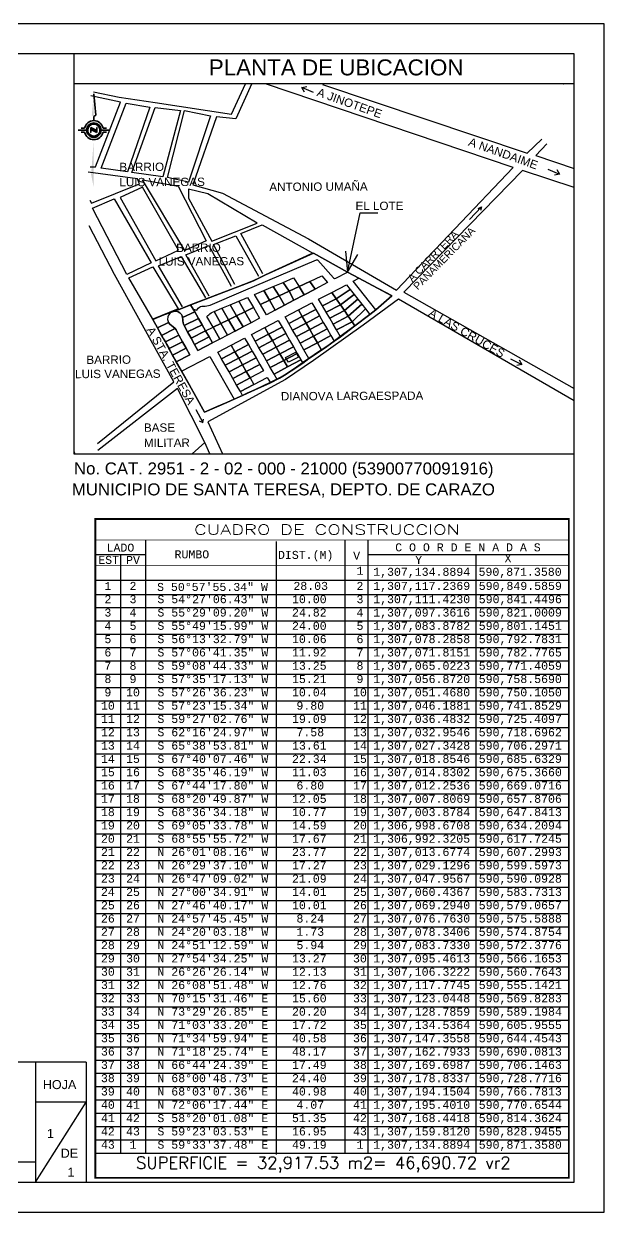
# Model space of a CAD drawing. Header units: millimetres. Extents: x 589115 to 589956, y 1306773 to 1307394.
# Drawn here: x 589666 to 589956, y 1306773 to 1307367 of the extents above; entities that cross this region are included whole.
import ezdxf
from ezdxf.enums import TextEntityAlignment as Align

# ---------------------------------------------------------------- set-up
doc = ezdxf.new("R2010")
doc.units = ezdxf.units.MM
for name, color, linetype in [('2', 1, 'Continuous'), ('cajetin', 3, 'Continuous'), ('CIRCULO', 1, 'Continuous'), ('CVL_CUADCON', 1, 'Continuous'), ('CVL_CUADCON_LIN', 8, 'Continuous'), ('CVL_CUADCON_TIT', 1, 'Continuous'), ('CVL_CUADCON_TX', 2, 'Continuous'), ('poligono', 4, 'Continuous'), ('POLIGONO PLANO', 1, 'Continuous'), ('TEXT. FORMAT.', 3, 'Continuous')]:
    doc.layers.add(name, color=color, linetype=linetype)
doc.layers.add('POL. GENERAL', color=7, linetype='Continuous', lineweight=35, true_color=0xcb1558)
doc.styles.add('CURVAS', font='arial.ttf', dxfattribs={"height": 1})
doc.styles.add('HUECA1', font='HUECA1.shx')
doc.styles.add('MONOTXT4', font='monotxt4.shx')
doc.styles.add('ROTULOS PI', font='arial.ttf', dxfattribs={"height": 3.5})

# ---------------------------------------------------------------- blocks, each defined once
blk = doc.blocks.new('Norte Top 100')
blk.add_hatch(color=1).paths.add_polyline_path([(-0.09, 0.077), (-0.09, 0.021), (0.091, -0.073), (0.091, -0.017)])
at = {"color": 1, "linetype": 'Continuous'}
for p, q in [((-0.001, 1.096), (0.06, 0.447)), ((0.06, 0.447), (-0.001, 0.406)), ((-0.001, 0.406), (-0.001, 0.284)), ((-0.235, 0), (-0.468, 0)), ((-0.278, 0.061), (-0.387, 0.061)), ((-0.09, 0.021), (-0.09, 0.077)), ((-0.09, 0.077), (0.091, -0.017)), ((-0.09, -0.073), (-0.09, 0.021)), ((0.091, -0.073), (-0.09, 0.021)), ((-0.09, 0.021), (-0.09, 0.021)), ((0.091, 0.077), (0.105, 0.077)), ((0.091, -0.017), (0.091, 0.077)), ((0.218, 0), (0.182, 0)), ((0.182, 0), (0.182, 0)), ((0.182, 0), (0.182, 0)), ((0.182, 0), (0.218, 0)), ((0.218, 0), (0.218, 0)), ((0.235, 0), (0.466, 0)), ((0.277, 0.061), (0.385, 0.061)), ((-0.278, -0.061), (-0.386, -0.061)), ((-0.182, 0), (-0.218, 0)), ((-0.218, 0), (-0.218, 0)), ((-0.218, 0), (-0.218, 0)), ((-0.218, 0), (-0.182, 0)), ((-0.182, 0), (-0.182, 0)), ((-0.182, 0), (-0.182, 0)), ((-0.105, -0.073), (-0.09, -0.073)), ((0.091, -0.017), (0.091, -0.017)), ((0.091, -0.017), (0.091, -0.073)), ((0.091, -0.073), (0.091, -0.073)), ((0.277, -0.061), (0.385, -0.061))]:
    blk.add_line(p, q, dxfattribs=at)
for major_axis, start_param, end_param in [((-0.202, 0.202), 4.142401, 6.852951), ((0.154, 0.154), 5.497919, 8.639511), ((0.154, 0.154), 2.356327, 5.49792), ((-0.129, 0.129), 3.927124, 7.068716), ((-0.129, 0.129), 0.785531, 3.927124), ((0.202, 0.202), 2.571332, 5.282582)]:
    blk.add_ellipse((0, 0), major_axis=major_axis, ratio=1, start_param=start_param, end_param=end_param, dxfattribs=at)
for points in [[(-0.001, 0.406), (-0.062, 0.447), (-0.001, 1.096)], [(-0.001, -0.284), (-0.082, -1.339), (-0.001, -1.745)]]:
    blk.add_solid(points, dxfattribs=at)

msp = doc.modelspace()

# ---------------------------------------------------------------- linework, layer by layer
for p, q in [((589690.62, 1307352.02), (589690.62, 1307152.02)), ((589940.62, 1307337.02), (589690.62, 1307337.02)), ((589690.62, 1307152.02), (589940.62, 1307152.02))]:
    msp.add_line(p, q)
msp.add_lwpolyline([(589955.62, 1307367.02), (589114.62, 1307367.02), (589114.62, 1306773.02), (589955.62, 1306773.02)], close=True)
at = {"layer": '2', "color": 1, "linetype": 'Continuous'}
for p, q in [((589935.26, 1307337.02), (589935.27, 1307336.98)), ((589935.27, 1307336.98), (589935.47, 1307337.02)), ((589690.62, 1307153.45), (589691.12, 1307152.02))]:
    msp.add_line(p, q, dxfattribs=at)
at = {"layer": 'cajetin'}
msp.add_lwpolyline([(589940.62, 1307352.02), (589129.62, 1307352.02), (589129.62, 1306788.02), (589940.62, 1306788.02)], close=True, dxfattribs=at)
at = {"layer": 'CIRCULO'}
for p, q in [((589696.65, 1306828.02), (589671.45, 1306828.02)), ((589671.45, 1306788.02), (589696.65, 1306828.02)), ((589671.45, 1306798.02), (589586.91, 1306798.02))]:
    msp.add_line(p, q, dxfattribs=at)
for points in [[(589820.68, 1307208.34), (589823.75, 1307210.6), (589831.05, 1307216.04), (589838.56, 1307221.71), (589841.54, 1307224.05), (589849.49, 1307231.11), (589833, 1307239.83), (589827.33, 1307242.86), (589810.32, 1307252.33), (589808.87, 1307251.79), (589794.73, 1307245.35), (589786.32, 1307241.51), (589780.35, 1307238.62), (589763.32, 1307232), (589748.95, 1307226.5), (589742.7, 1307224.04), (589735.46, 1307221.54), (589729.99, 1307219.29), (589732.31, 1307215.05), (589734.54, 1307211.02), (589737.09, 1307206.69), (589738.13, 1307204.69), (589738.42, 1307204.1), (589739.87, 1307201.33), (589741.78, 1307198.05), (589744.4, 1307193.43), (589748.32, 1307186.46), (589751.5, 1307180.74), (589755.81, 1307172.82), (589761.95, 1307175.5), (589767.03, 1307177.71), (589770.76, 1307179.36), (589774.93, 1307181.24), (589777.27, 1307182.32), (589781.09, 1307184.02), (589788.77, 1307187.58), (589793.38, 1307189.92), (589795.86, 1307191.37), (589801.93, 1307195.32), (589804.96, 1307197.46), (589808.08, 1307199.65), (589812.8, 1307202.95), (589817, 1307205.72), (589820.68, 1307208.34)], [(589826.81, 1307236.59), (589828.74, 1307234.14), (589821.66, 1307229.61), (589819.49, 1307232.75), (589826.81, 1307236.59)]]:
    msp.add_lwpolyline(points, dxfattribs=at)
for points in [[(589811.79, 1307249.05), (589812.25, 1307249.06), (589812.56, 1307248.88), (589820.33, 1307240.04), (589820.83, 1307239.77), (589821.44, 1307239.86), (589827.33, 1307242.86), (589810.32, 1307252.33), (589808.87, 1307251.79), (589794.73, 1307245.35), (589786.32, 1307241.51), (589780.35, 1307238.62), (589763.32, 1307232), (589748.95, 1307226.5), (589750.21, 1307224.32), (589752.11, 1307223.86), (589752.39, 1307224.45), (589752.73, 1307224.9), (589753.3, 1307225.38), (589753.88, 1307225.68), (589754.52, 1307225.85), (589755.08, 1307225.88), (589755.61, 1307225.86), (589756.2, 1307225.87), (589757.08, 1307225.99), (589757.8, 1307226.16), (589758.63, 1307226.45), (589775.4, 1307233.58)], [(589795.16, 1307237.77), (589800.39, 1307239.98), (589803.22, 1307235.78), (589798.14, 1307233.4)], [(589817.38, 1307237.65), (589811.17, 1307234.39), (589808.54, 1307238.28), (589814.42, 1307241.03)], [(589830.23, 1307238.38), (589833, 1307239.83), (589849.49, 1307231.11), (589841.54, 1307224.05)], [(589780.87, 1307231.73), (589785.47, 1307233.68), (589788.42, 1307228.84), (589783.83, 1307226.69)], [(589785.47, 1307233.68), (589790.23, 1307235.69), (589793.18, 1307231.07), (589788.42, 1307228.84)], [(589790.23, 1307235.69), (589795.16, 1307237.77), (589798.14, 1307233.4), (589793.18, 1307231.07)], [(589800.57, 1307228.84), (589798.14, 1307233.4), (589803.22, 1307235.78), (589805.71, 1307231.53)], [(589803.22, 1307235.78), (589798.14, 1307233.4), (589800.57, 1307228.84), (589805.71, 1307231.53)], [(589805.71, 1307231.53), (589803.22, 1307235.78), (589808.54, 1307238.28), (589811.17, 1307234.39)], [(589811.17, 1307234.39), (589808.54, 1307238.28), (589803.22, 1307235.78), (589805.71, 1307231.53)], [(589830.66, 1307231.71), (589823.76, 1307226.58), (589821.66, 1307229.61), (589828.74, 1307234.14)], [(589768.63, 1307226.56), (589772.94, 1307228.38), (589776.01, 1307223.05), (589771.92, 1307221.07)], [(589772.94, 1307228.38), (589777.34, 1307230.24), (589780.31, 1307225.14), (589776.01, 1307223.05)], [(589786.8, 1307221.63), (589783.83, 1307226.69), (589788.42, 1307228.84), (589791.19, 1307223.93)], [(589791.19, 1307223.93), (589788.42, 1307228.84), (589793.18, 1307231.07), (589795.77, 1307226.33)], [(589793.18, 1307231.07), (589788.42, 1307228.84), (589791.19, 1307223.93), (589795.77, 1307226.33)], [(589795.77, 1307226.33), (589793.18, 1307231.07), (589798.14, 1307233.4), (589800.57, 1307228.84)], [(589800.57, 1307228.84), (589798.14, 1307233.4), (589793.18, 1307231.07), (589795.77, 1307226.33)], [(589812.91, 1307229.31), (589819.49, 1307232.75), (589821.66, 1307229.61), (589814.82, 1307226.02)], [(589823.76, 1307226.58), (589816.65, 1307222.86), (589814.82, 1307226.02), (589821.66, 1307229.61)], [(589832.56, 1307229.31), (589825.78, 1307223.66), (589823.76, 1307226.58), (589830.66, 1307231.71)], [(589834.43, 1307226.94), (589827.73, 1307220.84), (589825.78, 1307223.66), (589832.56, 1307229.31)], [(589744.72, 1307220.99), (589744.29, 1307221.77), (589743.61, 1307222.5), (589742.76, 1307223.03), (589741.81, 1307223.31), (589740.6, 1307223.31), (589742.7, 1307224.04), (589748.95, 1307226.5), (589750.96, 1307223.01), (589744.94, 1307220.24)], [(589745.43, 1307216.83), (589745.43, 1307216.83), (589745.2, 1307217.61), (589745.05, 1307218.47), (589745, 1307219.21), (589744.94, 1307220.24), (589750.96, 1307223.01), (589751.82, 1307221.51), (589752.85, 1307219.72), (589745.68, 1307216.22)], [(589757.05, 1307220.64), (589757.57, 1307221.21), (589758, 1307221.62), (589758.57, 1307222.09), (589759.19, 1307222.49), (589759.84, 1307222.84), (589760.63, 1307223.18), (589764, 1307217.24), (589760.16, 1307215.38)], [(589760.63, 1307223.18), (589764.54, 1307224.83), (589767.92, 1307219.13), (589764, 1307217.24)], [(589764.54, 1307224.83), (589768.63, 1307226.56), (589771.92, 1307221.07), (589767.92, 1307219.13)], [(589775.12, 1307215.51), (589771.92, 1307221.07), (589776.01, 1307223.05), (589779.14, 1307217.61)], [(589783.39, 1307219.84), (589779.14, 1307217.61), (589776.01, 1307223.05), (589780.31, 1307225.14)], [(589796.1, 1307220.51), (589802.83, 1307224.03), (589804.72, 1307220.74), (589797.99, 1307217.22)], [(589809.55, 1307227.55), (589811.45, 1307224.28), (589804.72, 1307220.74), (589802.83, 1307224.03)], [(589813.34, 1307221.01), (589806.6, 1307217.45), (589804.72, 1307220.74), (589811.45, 1307224.28)], [(589825.78, 1307223.66), (589818.42, 1307219.81), (589816.65, 1307222.86), (589823.76, 1307226.58)], [(589827.73, 1307220.84), (589820.13, 1307216.86), (589818.42, 1307219.81), (589825.78, 1307223.66)], [(589836.28, 1307224.59), (589829.62, 1307218.1), (589827.73, 1307220.84), (589834.43, 1307226.94)], [(589838.56, 1307221.71), (589831.05, 1307216.04), (589829.62, 1307218.1), (589836.28, 1307224.59)], [(589738.59, 1307216.83), (589739.37, 1307216.24), (589740.21, 1307215.63), (589741.16, 1307214.68), (589734.41, 1307211.25), (589732.31, 1307215.05), (589737.94, 1307217.64)], [(589745.68, 1307216.22), (589752.85, 1307219.72), (589754.63, 1307216.63), (589747.4, 1307213.06)], [(589747.4, 1307213.06), (589754.63, 1307216.63), (589756.4, 1307213.56), (589749.13, 1307209.93)], [(589763.57, 1307209.46), (589760.16, 1307215.38), (589764, 1307217.24), (589767.34, 1307211.44)], [(589767.34, 1307211.44), (589764, 1307217.24), (589767.92, 1307219.13), (589771.19, 1307213.45)], [(589771.19, 1307213.45), (589767.92, 1307219.13), (589771.92, 1307221.07), (589775.12, 1307215.51)], [(589771.92, 1307221.07), (589767.92, 1307219.13), (589771.19, 1307213.45), (589775.12, 1307215.51)], [(589792.74, 1307218.75), (589794.63, 1307215.46), (589787.91, 1307211.94), (589786.02, 1307215.23)], [(589806.6, 1307217.45), (589799.88, 1307213.93), (589797.99, 1307217.22), (589804.72, 1307220.74)], [(589808.49, 1307214.16), (589801.77, 1307210.64), (589799.88, 1307213.93), (589806.6, 1307217.45)], [(589815.22, 1307217.76), (589808.49, 1307214.16), (589806.6, 1307217.45), (589813.34, 1307221.01)], [(589817.09, 1307214.53), (589810.38, 1307210.87), (589808.49, 1307214.16), (589815.22, 1307217.76)], [(589829.62, 1307218.1), (589821.78, 1307214), (589820.13, 1307216.86), (589827.73, 1307220.84)], [(589831.05, 1307216.04), (589823.75, 1307210.6), (589821.78, 1307214), (589829.62, 1307218.1)], [(589741.67, 1307213.99), (589743.11, 1307211.41), (589736.31, 1307208.02), (589734.54, 1307211.02), (589734.41, 1307211.25), (589741.16, 1307214.68)], [(589744.95, 1307208.09), (589738.13, 1307204.69), (589737.09, 1307206.69), (589736.31, 1307208.02), (589743.11, 1307211.41)], [(589749.13, 1307209.93), (589756.4, 1307213.56), (589758.13, 1307210.54), (589750.87, 1307206.79)], [(589752.57, 1307203.7), (589750.87, 1307206.79), (589758.13, 1307210.54), (589759.87, 1307207.52)], [(589759.87, 1307207.52), (589758.13, 1307210.54), (589756.4, 1307213.56), (589760.16, 1307215.38), (589763.57, 1307209.46)], [(589775.93, 1307209.94), (589777.82, 1307206.66), (589771.1, 1307203.13), (589769.21, 1307206.42)], [(589779.3, 1307211.71), (589786.02, 1307215.23), (589787.91, 1307211.94), (589781.18, 1307208.42)], [(589789.8, 1307208.65), (589783.07, 1307205.13), (589781.18, 1307208.42), (589787.91, 1307211.94)], [(589796.52, 1307212.17), (589789.8, 1307208.65), (589787.91, 1307211.94), (589794.63, 1307215.46)], [(589798.41, 1307208.88), (589791.68, 1307205.36), (589789.8, 1307208.65), (589796.52, 1307212.17)], [(589810.38, 1307210.87), (589803.66, 1307207.35), (589801.77, 1307210.64), (589808.49, 1307214.16)], [(589812.27, 1307207.58), (589805.54, 1307204.06), (589803.66, 1307207.35), (589810.38, 1307210.87)], [(589818.96, 1307211.3), (589812.27, 1307207.58), (589810.38, 1307210.87), (589817.09, 1307214.53)], [(589820.68, 1307208.34), (589817, 1307205.72), (589814.34, 1307203.97), (589812.27, 1307207.58), (589818.96, 1307211.3)], [(589746.75, 1307204.83), (589739.87, 1307201.33), (589738.42, 1307204.1), (589738.13, 1307204.69), (589744.95, 1307208.09)], [(589748.54, 1307201.59), (589741.78, 1307198.05), (589739.87, 1307201.33), (589746.75, 1307204.83)], [(589762.49, 1307202.9), (589769.21, 1307206.42), (589771.1, 1307203.13), (589764.38, 1307199.61)], [(589779.71, 1307203.37), (589772.99, 1307199.85), (589771.1, 1307203.13), (589777.82, 1307206.66)], [(589791.68, 1307205.36), (589784.96, 1307201.84), (589783.07, 1307205.13), (589789.8, 1307208.65)], [(589793.57, 1307202.07), (589786.85, 1307198.55), (589784.96, 1307201.84), (589791.68, 1307205.36)], [(589800.29, 1307205.59), (589793.57, 1307202.07), (589791.68, 1307205.36), (589798.41, 1307208.88)], [(589802.18, 1307202.3), (589795.46, 1307198.78), (589793.57, 1307202.07), (589800.29, 1307205.59)], [(589814.34, 1307203.97), (589812.8, 1307202.95), (589808.08, 1307199.65), (589805.54, 1307204.06), (589812.27, 1307207.58)], [(589755.81, 1307172.82), (589751.5, 1307180.74), (589748.32, 1307186.46), (589744.4, 1307193.43), (589758.45, 1307200.79), (589770.76, 1307179.36), (589767.03, 1307177.71), (589761.95, 1307175.5)], [(589772.99, 1307199.85), (589766.26, 1307196.33), (589764.38, 1307199.61), (589771.1, 1307203.13)], [(589774.88, 1307196.56), (589768.15, 1307193.04), (589766.26, 1307196.33), (589772.99, 1307199.85)], [(589781.6, 1307200.08), (589774.88, 1307196.56), (589772.99, 1307199.85), (589779.71, 1307203.37)], [(589783.49, 1307196.79), (589776.76, 1307193.27), (589774.88, 1307196.56), (589781.6, 1307200.08)], [(589795.46, 1307198.78), (589788.74, 1307195.26), (589786.85, 1307198.55), (589793.57, 1307202.07)], [(589797.35, 1307195.49), (589790.63, 1307191.97), (589788.74, 1307195.26), (589795.46, 1307198.78)], [(589804.96, 1307197.46), (589801.93, 1307195.32), (589795.86, 1307191.37), (589793.38, 1307189.92), (589792.16, 1307189.3), (589790.63, 1307191.97), (589797.35, 1307195.49), (589804.07, 1307199.01)], [(589804.07, 1307199.01), (589797.35, 1307195.49), (589795.46, 1307198.78), (589802.18, 1307202.3)], [(589802.85, 1307200.46), (589797.81, 1307197.82), (589796.39, 1307200.28), (589801.43, 1307202.92)], [(589776.76, 1307193.27), (589770.04, 1307189.75), (589768.15, 1307193.04), (589774.88, 1307196.56)], [(589778.65, 1307189.98), (589771.93, 1307186.46), (589770.04, 1307189.75), (589776.76, 1307193.27)], [(589785.38, 1307193.5), (589778.65, 1307189.98), (589776.76, 1307193.27), (589783.49, 1307196.79)], [(589780.54, 1307186.69), (589773.82, 1307183.17), (589771.93, 1307186.46), (589778.65, 1307189.98)], [(589788.77, 1307187.58), (589781.09, 1307184.02), (589777.27, 1307182.32), (589774.93, 1307181.24), (589773.82, 1307183.17), (589780.54, 1307186.69), (589787.26, 1307190.21), (589788.77, 1307187.58)]]:
    msp.add_lwpolyline(points, close=True, dxfattribs=at)
at = {"layer": 'CIRCULO', "elevation": -174.67}
msp.add_lwpolyline([(589729.99, 1307219.29), (589735.46, 1307221.54), (589739.35, 1307222.88), (589738.53, 1307222.25), (589737.89, 1307221.41), (589737.54, 1307220.54), (589737.43, 1307219.2), (589737.67, 1307218.2), (589737.94, 1307217.64), (589732.31, 1307215.05)], close=True, dxfattribs=at)
msp.add_lwpolyline([(589729.99, 1307219.29), (589735.46, 1307221.54), (589739.35, 1307222.88), (589738.53, 1307222.25), (589737.89, 1307221.41), (589737.54, 1307220.54), (589737.43, 1307219.2), (589737.67, 1307218.2), (589737.94, 1307217.64), (589732.31, 1307215.05)], close=True, dxfattribs=at)
at = {"layer": 'CIRCULO'}
for points in [[(589748.95, 1307226.5, 0), (589742.7, 1307224.04, 0), (589740.6, 1307223.31, 0), (589741.81, 1307223.31, 0), (589742.76, 1307223.03, 0), (589743.61, 1307222.5, 0), (589744.29, 1307221.77, 0), (589744.72, 1307220.99, 0), (589744.94, 1307220.24, 0), (589750.96, 1307223.01, 0), (589748.95, 1307226.5, 0)], [(589751.82, 1307221.51, 0), (589750.96, 1307223.01, 0), (589744.94, 1307220.24, 0), (589745, 1307219.21, 0), (589745.05, 1307218.47, 0), (589745.2, 1307217.61, 0), (589745.43, 1307216.83, 0), (589745.68, 1307216.22, 0), (589752.85, 1307219.72, 0), (589751.82, 1307221.51, 0)], [(589740.21, 1307215.63, 0), (589739.37, 1307216.24, 0), (589738.59, 1307216.83, 0), (589737.94, 1307217.64, 0), (589732.31, 1307215.05, 0), (589734.41, 1307211.25, 0), (589741.16, 1307214.68, 0), (589740.21, 1307215.63, 0)], [(589754.63, 1307216.63, 0), (589752.85, 1307219.72, 0), (589745.68, 1307216.22, 0), (589747.4, 1307213.06, 0), (589754.63, 1307216.63, 0)], [(589754.63, 1307216.63, 0), (589747.4, 1307213.06, 0), (589749.13, 1307209.93, 0), (589756.4, 1307213.56, 0), (589754.63, 1307216.63, 0)], [(589743.11, 1307211.41, 0), (589741.67, 1307213.99, 0), (589741.16, 1307214.68, 0), (589734.41, 1307211.25, 0), (589734.54, 1307211.02, 0), (589735.37, 1307209.63, 0), (589736.31, 1307208.02, 0), (589743.11, 1307211.41, 0)], [(589744.95, 1307208.09, 0), (589743.11, 1307211.41, 0), (589736.31, 1307208.02, 0), (589737.09, 1307206.69, 0), (589738.13, 1307204.69, 0), (589744.95, 1307208.09, 0)], [(589758.13, 1307210.54, 0), (589757.97, 1307210.81, 0), (589756.4, 1307213.56, 0), (589749.13, 1307209.93, 0), (589750.87, 1307206.79, 0), (589758.13, 1307210.54, 0)], [(589759.87, 1307207.52, 0), (589758.13, 1307210.54, 0), (589750.87, 1307206.79, 0), (589752.57, 1307203.7, 0), (589759.87, 1307207.52, 0)], [(589744.95, 1307208.09, 0), (589738.13, 1307204.69, 0), (589739.87, 1307201.33, 0), (589746.75, 1307204.83, 0), (589744.95, 1307208.09, 0)], [(589746.75, 1307204.83, 0), (589739.87, 1307201.33, 0), (589739.89, 1307201.29, 0), (589741.78, 1307198.05, 0), (589748.54, 1307201.59, 0), (589746.75, 1307204.83, 0)]]:
    msp.add_polyline3d(points, dxfattribs=at)
at = {"layer": 'CVL_CUADCON', "color": 1, "linetype": 'Continuous', "const_width": 0.887, "flags": 128}
msp.add_lwpolyline([(589701.3, 1307119.53), (589937.93, 1307119.53), (589937.93, 1306790.21), (589701.3, 1306790.21)], close=True, dxfattribs=at)
at = {"layer": 'CVL_CUADCON', "color": 1, "linetype": 'Continuous', "const_width": 0.332, "flags": 128}
for points in [[(589701.3, 1307109), (589937.93, 1307109)], [(589701.3, 1307096.1), (589937.93, 1307096.1)], [(589701.3, 1306802.55), (589937.93, 1306802.55)]]:
    msp.add_lwpolyline(points, dxfattribs=at)
at = {"layer": 'CVL_CUADCON_LIN', "color": 8, "linetype": 'Continuous'}
for p, q in [((589726.42, 1307109), (589726.42, 1306802.55)), ((589825.91, 1307109), (589825.91, 1306802.55)), ((589837.45, 1307109), (589837.45, 1306802.55)), ((589791.76, 1307108.29), (589791.76, 1306801.84)), ((589701.3, 1307101.84), (589726.42, 1307101.84)), ((589713.85, 1307101.84), (589713.85, 1306802.55)), ((589837.45, 1307101.84), (589937.93, 1307101.84)), ((589891.38, 1307101.84), (589891.38, 1306802.55)), ((589701.3, 1307088.89), (589937.93, 1307088.89)), ((589701.3, 1307081.84), (589937.93, 1307081.84)), ((589701.3, 1307075.19), (589937.93, 1307075.19)), ((589701.3, 1307068.54), (589937.93, 1307068.54)), ((589701.3, 1307061.89), (589937.93, 1307061.89)), ((589701.3, 1307055.25), (589937.93, 1307055.25)), ((589701.3, 1307048.6), (589937.93, 1307048.6)), ((589701.3, 1307041.95), (589937.93, 1307041.95)), ((589701.3, 1307035.3), (589937.93, 1307035.3)), ((589701.3, 1307028.65), (589937.93, 1307028.65)), ((589701.3, 1307022), (589937.93, 1307022)), ((589701.3, 1307015.35), (589937.93, 1307015.35)), ((589701.3, 1307008.7), (589937.93, 1307008.7)), ((589701.3, 1307002.05), (589937.93, 1307002.05)), ((589701.3, 1306995.4), (589937.93, 1306995.4)), ((589701.3, 1306988.75), (589937.93, 1306988.75)), ((589701.3, 1306982.1), (589937.93, 1306982.1)), ((589701.3, 1306975.45), (589937.93, 1306975.45)), ((589701.3, 1306968.8), (589937.93, 1306968.8)), ((589701.3, 1306962.15), (589937.93, 1306962.15)), ((589701.3, 1306955.5), (589937.93, 1306955.5)), ((589701.3, 1306948.85), (589937.93, 1306948.85)), ((589701.3, 1306942.2), (589937.93, 1306942.2)), ((589701.3, 1306935.55), (589937.93, 1306935.55)), ((589701.3, 1306928.9), (589937.93, 1306928.9)), ((589701.3, 1306922.25), (589937.93, 1306922.25)), ((589701.3, 1306915.6), (589937.93, 1306915.6)), ((589701.3, 1306908.95), (589937.93, 1306908.95)), ((589701.3, 1306902.3), (589937.93, 1306902.3)), ((589701.3, 1306895.65), (589937.93, 1306895.65)), ((589701.3, 1306889), (589937.93, 1306889)), ((589701.3, 1306882.35), (589937.93, 1306882.35)), ((589701.3, 1306875.7), (589937.93, 1306875.7)), ((589701.3, 1306869.05), (589937.93, 1306869.05)), ((589701.3, 1306862.4), (589937.93, 1306862.4)), ((589701.3, 1306855.75), (589937.93, 1306855.75)), ((589701.3, 1306849.1), (589937.93, 1306849.1)), ((589701.3, 1306842.45), (589937.93, 1306842.45)), ((589701.3, 1306835.8), (589937.93, 1306835.8)), ((589701.3, 1306829.15), (589937.93, 1306829.15)), ((589701.3, 1306822.5), (589937.93, 1306822.5)), ((589701.3, 1306815.85), (589937.93, 1306815.85)), ((589701.3, 1306809.2), (589937.93, 1306809.2)), ((589701.3, 1306802.55), (589937.93, 1306802.55))]:
    msp.add_line(p, q, dxfattribs=at)
at = {"layer": 'CVL_CUADCON_TIT'}
for p, q in [((589701.3, 1307119.53), (589937.93, 1307119.53)), ((589701.3, 1306790.21), (589937.93, 1306790.21))]:
    msp.add_line(p, q, dxfattribs=at)
at = {"layer": 'CVL_CUADCON_TX'}
for points in [[(589805.83, 1307332.85), (589804.47, 1307335.15), (589806.99, 1307335.68)], [(589810.35, 1307332.65), (589804.47, 1307335.15)], [(589927.45, 1307294.37), (589933.32, 1307291.84)], [(589931.97, 1307294.16), (589933.32, 1307291.84), (589930.8, 1307291.32)], [(589888.29, 1307269.13), (589894.32, 1307275.5)], [(589892.58, 1307274.63), (589894.32, 1307275.5), (589893.74, 1307273.74)], [(589827.27, 1307242.9), (589833.66, 1307272.54), (589842.54, 1307272.54)], [(589826.28, 1307253.33), (589827.27, 1307242.9), (589832.52, 1307251.71)], [(589908.78, 1307199.53), (589914.45, 1307196.72)], [(589913.1, 1307199.03), (589914.45, 1307196.72), (589911.94, 1307196.2)], [(589751.51, 1307174.28), (589755.09, 1307167.72)], [(589753.18, 1307168.51), (589755.09, 1307167.72), (589755.33, 1307169.4)]]:
    msp.add_lwpolyline(points, dxfattribs=at)
at = {"layer": 'poligono'}
for p, q in [((589696.65, 1306848.02), (589129.62, 1306848.02)), ((589671.45, 1306848.02), (589671.45, 1306788.02)), ((589696.65, 1306848.02), (589696.65, 1306788.02))]:
    msp.add_line(p, q, dxfattribs=at)
at = {"layer": 'POLIGONO PLANO'}
for points in [[(589700.36, 1307332.93), (589713.17, 1307330.39), (589731.19, 1307327.6), (589769.35, 1307321.89), (589776.35, 1307337.02)], [(589779.6, 1307337.1), (589771.47, 1307319.54), (589761.94, 1307320.51), (589750.06, 1307286.54), (589764.82, 1307282.35), (589807.86, 1307259.49), (589851.82, 1307233.89), (589910.19, 1307295.22), (589786.37, 1307337.02)], [(589814.9, 1307336.64), (589917.19, 1307302.35), (589924.47, 1307309.37)], [(589698.72, 1307295.44), (589701.45, 1307295.44), (589713.9, 1307327.83), (589699.03, 1307331.02)], [(589716.67, 1307327.34), (589728.47, 1307325.3), (589717.38, 1307293.07), (589704.21, 1307294.79), (589716.67, 1307327.34)], [(589731.18, 1307325.13), (589743.8, 1307323.74), (589735.04, 1307290.51), (589719.6, 1307292.77), (589731.18, 1307325.13)], [(589745.91, 1307323.75), (589758.8, 1307320.97), (589747.94, 1307287.9), (589737.45, 1307290.21), (589745.91, 1307323.75)], [(589926.92, 1307307.06), (589921.39, 1307301.15), (589940.62, 1307294.63)], [(589940.62, 1307285.11), (589914.75, 1307293.61), (589855.49, 1307232.92), (589940.62, 1307184.77)], [(589698.49, 1307278.88), (589699.42, 1307277.28), (589723.32, 1307286.99), (589722.31, 1307289.46), (589697.76, 1307292.93)], [(589756.65, 1307258.6), (589745.96, 1307253.68), (589724.93, 1307289.05), (589742.67, 1307285.84), (589756.65, 1307258.6)], [(589731.48, 1307248.49), (589742.84, 1307253.84), (589724.92, 1307285.32), (589713.73, 1307280.14), (589731.48, 1307248.49)], [(589759.5, 1307258.43), (589782.19, 1307267.39), (589757.45, 1307281.98), (589747.92, 1307284.42), (589747.92, 1307279.81), (589759.5, 1307258.43)], [(589699.89, 1307274.93), (589710.76, 1307279.48), (589729.17, 1307247.46), (589716.99, 1307241.78), (589699.89, 1307274.93)], [(589702.34, 1307157.32), (589740.46, 1307187.99), (589710.89, 1307241.78), (589698.21, 1307266.1)], [(589784.95, 1307241.96), (589773.99, 1307262.12), (589784.64, 1307266.55), (589810.35, 1307252.15)], [(589771.06, 1307236.63), (589760.31, 1307256.76), (589771.51, 1307260.98), (589782.8, 1307240.89)], [(589758.25, 1307230.89), (589746.53, 1307251.49), (589758, 1307256.19), (589769.12, 1307235.92)], [(589729.98, 1307219.34), (589718.05, 1307239.98), (589730.03, 1307245.52), (589742.63, 1307224.56), (589729.98, 1307219.34)], [(589744.79, 1307225.47), (589732.88, 1307246.03), (589744.14, 1307250.72), (589756.3, 1307230.04)], [(589940.62, 1307178.61), (589852.79, 1307229.31), (589835.18, 1307216.3), (589810.32, 1307198.69), (589796.4, 1307189.17), (589757.5, 1307168.09), (589764.78, 1307152.02)], [(589758.49, 1307152.02), (589756.04, 1307157.74), (589742.41, 1307184.77), (589702.57, 1307153.76)], [(589756.04, 1307157.74), (589749.71, 1307152.02)]]:
    msp.add_lwpolyline(points, dxfattribs=at)
for points in [[(589849.41, 1307231.15), (589841.47, 1307224.1), (589838.48, 1307221.76), (589830.98, 1307216.1), (589823.69, 1307210.66), (589820.62, 1307208.4), (589816.94, 1307205.78), (589812.75, 1307203.02), (589808.02, 1307199.71), (589804.91, 1307197.52), (589801.87, 1307195.39), (589795.81, 1307191.43), (589793.33, 1307189.99), (589788.73, 1307187.65), (589781.05, 1307184.09), (589777.23, 1307182.39), (589774.89, 1307181.31), (589770.72, 1307179.44), (589766.99, 1307177.78), (589761.92, 1307175.58), (589755.79, 1307172.9), (589751.48, 1307180.81), (589748.3, 1307186.53), (589744.39, 1307193.5), (589741.77, 1307198.12), (589739.85, 1307201.39), (589738.41, 1307204.16), (589738.11, 1307204.74), (589737.08, 1307206.74), (589734.53, 1307211.08), (589732.3, 1307215.1), (589729.98, 1307219.34), (589735.45, 1307221.59), (589742.68, 1307224.09), (589748.93, 1307226.55), (589763.29, 1307232.05), (589780.31, 1307238.66), (589786.27, 1307241.55), (589794.69, 1307245.39), (589808.82, 1307251.83), (589810.26, 1307252.37), (589827.27, 1307242.9), (589832.93, 1307239.87)], [(589849.41, 1307231.15), (589841.47, 1307224.1), (589838.48, 1307221.76), (589830.98, 1307216.1), (589823.69, 1307210.66), (589820.62, 1307208.4), (589816.94, 1307205.78), (589812.75, 1307203.02), (589808.02, 1307199.71), (589804.91, 1307197.52), (589801.87, 1307195.39), (589795.81, 1307191.43), (589793.33, 1307189.99), (589788.73, 1307187.65), (589781.05, 1307184.09), (589777.23, 1307182.39), (589774.89, 1307181.31), (589770.72, 1307179.44), (589766.99, 1307177.78), (589761.92, 1307175.58), (589755.79, 1307172.9), (589751.48, 1307180.81), (589748.3, 1307186.53), (589744.39, 1307193.5), (589741.77, 1307198.12), (589739.85, 1307201.39), (589738.41, 1307204.16), (589738.11, 1307204.74), (589737.08, 1307206.74), (589734.53, 1307211.08), (589732.3, 1307215.1), (589729.98, 1307219.34), (589735.45, 1307221.59), (589742.68, 1307224.09), (589748.93, 1307226.55), (589763.29, 1307232.05), (589780.31, 1307238.66), (589786.27, 1307241.55), (589794.69, 1307245.39), (589808.82, 1307251.83), (589810.26, 1307252.37), (589827.27, 1307242.9), (589832.93, 1307239.87)], [(589849.49, 1307231.11), (589841.54, 1307224.05), (589838.56, 1307221.71), (589831.05, 1307216.04), (589823.75, 1307210.6), (589820.68, 1307208.34), (589817, 1307205.72), (589812.81, 1307202.95), (589808.08, 1307199.65), (589804.96, 1307197.46), (589801.93, 1307195.32), (589795.86, 1307191.37), (589793.38, 1307189.92), (589788.78, 1307187.58), (589781.09, 1307184.02), (589777.27, 1307182.32), (589774.93, 1307181.24), (589770.76, 1307179.36), (589767.03, 1307177.71), (589761.95, 1307175.5), (589755.81, 1307172.82), (589751.5, 1307180.73), (589748.32, 1307186.46), (589744.41, 1307193.43), (589741.78, 1307198.05), (589739.87, 1307201.33), (589738.42, 1307204.1), (589738.13, 1307204.68), (589737.09, 1307206.69), (589734.54, 1307211.02), (589732.31, 1307215.05), (589729.99, 1307219.29), (589735.46, 1307221.54), (589742.7, 1307224.04), (589748.95, 1307226.5), (589763.32, 1307232), (589780.35, 1307238.62), (589786.32, 1307241.51), (589794.73, 1307245.35), (589808.88, 1307251.79), (589810.32, 1307252.33), (589827.34, 1307242.86), (589833.01, 1307239.83)], [(589849.49, 1307231.11), (589841.55, 1307224.06), (589838.56, 1307221.72), (589831.06, 1307216.05), (589823.77, 1307210.61), (589820.7, 1307208.35), (589817.02, 1307205.73), (589812.83, 1307202.97), (589808.1, 1307199.67), (589804.99, 1307197.48), (589801.95, 1307195.34), (589795.89, 1307191.39), (589793.41, 1307189.94), (589788.81, 1307187.61), (589781.13, 1307184.04), (589777.31, 1307182.35), (589774.97, 1307181.26), (589770.8, 1307179.39), (589767.07, 1307177.74), (589762, 1307175.53), (589755.86, 1307172.85), (589751.56, 1307180.76), (589748.38, 1307186.48), (589744.46, 1307193.45), (589741.85, 1307198.07), (589739.93, 1307201.34), (589738.49, 1307204.11), (589738.19, 1307204.7), (589737.15, 1307206.7), (589734.6, 1307211.03), (589732.38, 1307215.06), (589730.05, 1307219.3), (589735.53, 1307221.54), (589742.76, 1307224.04), (589749.01, 1307226.5), (589763.37, 1307232), (589780.39, 1307238.62), (589786.35, 1307241.5), (589794.76, 1307245.34), (589808.9, 1307251.78), (589810.34, 1307252.32), (589827.35, 1307242.85), (589833.01, 1307239.83)]]:
    msp.add_lwpolyline(points, close=True, dxfattribs=at)

# ---------------------------------------------------------------- block references
at = {"layer": 'POL. GENERAL', "xscale": 16.5599999586, "yscale": 16.5599999586, "zscale": 16.5599999586}
msp.add_blockref('Norte Top 100', (589700.56, 1307313.88), dxfattribs=at)

# ---------------------------------------------------------------- texts
at = {"style": 'ROTULOS PI'}
for s, height, p in [('PLANTA DE UBICACION', 8, (589758.01, 1307341.22)), ('No. CAT. 2951 - 2 - 02 - 000 - 21000 (53900770091916)', 6, (589690.64, 1307141.78)), ('MUNICIPIO DE SANTA TERESA, DEPTO. DE CARAZO', 6, (589689.59, 1307131.31))]:
    msp.add_text(s, height=height, dxfattribs=at).set_placement(p)
at = {"layer": 'CVL_CUADCON_TIT', "color": 1, "style": 'HUECA1', "width": 1.271832}
msp.add_text('CUADRO DE CONSTRUCCION', height=5, dxfattribs=at).set_placement((589750.6, 1307111.68), (589883.54, 1307111.68), align=Align.FIT)
at = {"layer": 'CVL_CUADCON_TIT', "color": 1, "style": 'MONOTXT4'}
for s, p in [('LADO', (589713.85, 1307103.19)), ('C O O R D E N A D A S', (589887.52, 1307103.34)), ('EST', (589707.97, 1307097.06)), ('PV', (589720.14, 1307097.03)), ('Y', (589862.9, 1307097.09)), ('X', (589907.53, 1307097.8))]:
    msp.add_text(s, height=4, dxfattribs=at).set_placement(p, align=Align.CENTER)
at = {"layer": 'CVL_CUADCON_TIT', "color": 1}
for s, height, style, p in [('RUMBO', 4, 'MONOTXT4', (589749.56, 1307101.84)), ('DIST.(M)', 4, 'MONOTXT4', (589806.43, 1307101.13)), ('V', 4, 'MONOTXT4', (589831.89, 1307101.13)), ('SUPERFICIE = 32,917.53 m2= 46,690.72 vr2', 6, 'HUECA1', (589815.23, 1306796.86))]:
    msp.add_text(s, height=height, dxfattribs=dict(at, style=style)).set_placement(p, align=Align.MIDDLE)
at = {"layer": 'CVL_CUADCON_TX', "style": 'CURVAS'}
for s, height, rotation, p in [('A JINOTEPE', 4.167, 340.41712, (589811.67, 1307331.11)), ('A NANDAIME', 4.167, 340.41712, (589887.4, 1307306.31)), ('BARRIO ', 4.167, 0.25944, (589713.36, 1307293.38)), ('LUIS VANEGAS', 4.1667, 0.25944, (589713.36, 1307285.77)), ('EL LOTE', 4.167, 0.25944, (589831.33, 1307273.88)), ('PANAMERICANA', 3.7, 45.5335, (589862.49, 1307233.73)), ('A CARRTERA ', 3.7, 45.5335, (589859.7, 1307237.74)), ('A LAS CRUCES', 4.1667, 329.85587, (589867.47, 1307221.36)), ('A STA. TERESA', 4.1667, 298.96779, (589726.74, 1307214.12)), ('BASE', 4.167, 0.25944, (589725.6, 1307163.08)), ('MILITAR', 4.167, 0.25944, (589725.6, 1307155.48))]:
    msp.add_text(s, height=height, rotation=rotation, dxfattribs=at).set_placement(p)
for s, height, p in [('ANTONIO UMAÑA', 4.1667, (589812.83, 1307283.53)), ('BARRIO', 4.167, (589752.86, 1307253)), ('LUIS VANEGAS', 4.1667, (589754.32, 1307246.21)), ('BARRIO', 4.167, (589708.01, 1307197.05)), ('LUIS VANEGAS', 4.1667, (589712.56, 1307189.98)), ('DIANOVA LARGAESPADA', 4.1667, (589829.62, 1307178.93))]:
    msp.add_text(s, height=height, rotation=0.25944, dxfattribs=at).set_placement(p, align=Align.CENTER)
at = {"layer": 'CVL_CUADCON_TX', "color": 2, "style": 'MONOTXT4'}
for s, p in [('1', (589833.55, 1307091.66)), ('1', (589707.58, 1307084.06)), ('2', (589720.13, 1307084.06)), ('2', (589833.55, 1307084.06)), ('2', (589707.58, 1307077.41)), ('3', (589720.13, 1307077.41)), ('3', (589833.55, 1307077.41)), ('3', (589707.58, 1307070.76)), ('4', (589720.13, 1307070.76)), ('4', (589833.55, 1307070.76)), ('4', (589707.58, 1307064.11)), ('5', (589720.13, 1307064.11)), ('5', (589833.55, 1307064.11)), ('5', (589707.58, 1307057.46)), ('6', (589720.13, 1307057.46)), ('6', (589833.55, 1307057.46)), ('6', (589707.58, 1307050.81)), ('7', (589720.13, 1307050.81)), ('7', (589833.55, 1307050.81)), ('7', (589707.58, 1307044.16)), ('8', (589720.13, 1307044.16)), ('8', (589833.55, 1307044.16)), ('8', (589707.58, 1307037.51)), ('9', (589720.13, 1307037.51)), ('9', (589833.55, 1307037.51)), ('9', (589707.58, 1307030.86)), ('10', (589720.13, 1307030.86)), ('10', (589833.55, 1307030.86)), ('10', (589707.58, 1307024.21)), ('11', (589720.13, 1307024.21)), ('11', (589833.55, 1307024.21)), ('11', (589707.58, 1307017.56)), ('12', (589720.13, 1307017.56)), ('12', (589833.55, 1307017.56)), ('12', (589707.58, 1307010.91)), ('13', (589720.13, 1307010.91)), ('13', (589833.55, 1307010.91)), ('13', (589707.58, 1307004.26)), ('14', (589720.13, 1307004.26)), ('14', (589833.55, 1307004.26)), ('14', (589707.58, 1306997.61)), ('15', (589720.13, 1306997.61)), ('15', (589833.55, 1306997.61)), ('15', (589707.58, 1306990.96)), ('16', (589720.13, 1306990.96)), ('16', (589833.55, 1306990.96)), ('16', (589707.58, 1306984.31)), ('17', (589720.13, 1306984.31)), ('17', (589833.55, 1306984.31)), ('17', (589707.58, 1306977.66)), ('18', (589720.13, 1306977.66)), ('18', (589833.55, 1306977.66)), ('18', (589707.58, 1306971.01)), ('19', (589720.13, 1306971.01)), ('19', (589833.55, 1306971.01)), ('19', (589707.58, 1306964.36)), ('20', (589720.13, 1306964.36)), ('20', (589833.55, 1306964.36)), ('20', (589707.58, 1306957.71)), ('21', (589720.13, 1306957.71)), ('21', (589833.55, 1306957.71)), ('21', (589707.58, 1306951.06)), ('22', (589720.13, 1306951.06)), ('22', (589833.55, 1306951.06)), ('22', (589707.58, 1306944.41)), ('23', (589720.13, 1306944.41)), ('23', (589833.55, 1306944.41)), ('23', (589707.58, 1306937.76)), ('24', (589720.13, 1306937.76)), ('24', (589833.55, 1306937.76)), ('24', (589707.58, 1306931.11)), ('25', (589720.13, 1306931.11)), ('25', (589833.55, 1306931.11)), ('25', (589707.58, 1306924.47)), ('26', (589720.13, 1306924.47)), ('26', (589833.55, 1306924.47)), ('26', (589707.58, 1306917.82)), ('27', (589720.13, 1306917.82)), ('27', (589833.55, 1306917.82)), ('27', (589707.58, 1306911.17)), ('28', (589720.13, 1306911.17)), ('28', (589833.55, 1306911.17)), ('28', (589707.58, 1306904.52)), ('29', (589720.13, 1306904.52)), ('29', (589833.55, 1306904.52)), ('29', (589707.58, 1306897.87)), ('30', (589720.13, 1306897.87)), ('30', (589833.55, 1306897.87)), ('30', (589707.58, 1306891.22)), ('31', (589720.13, 1306891.22)), ('31', (589833.55, 1306891.22)), ('31', (589707.58, 1306884.57)), ('32', (589720.13, 1306884.57)), ('32', (589833.55, 1306884.57)), ('32', (589707.58, 1306877.92)), ('33', (589720.13, 1306877.92)), ('33', (589833.55, 1306877.92)), ('33', (589707.58, 1306871.27)), ('34', (589720.13, 1306871.27)), ('34', (589833.55, 1306871.27)), ('34', (589707.58, 1306864.62)), ('35', (589720.13, 1306864.62)), ('35', (589833.55, 1306864.62)), ('35', (589707.58, 1306857.97)), ('36', (589720.13, 1306857.97)), ('36', (589833.55, 1306857.97)), ('36', (589707.58, 1306851.32)), ('37', (589720.13, 1306851.32)), ('37', (589833.55, 1306851.32)), ('37', (589707.58, 1306844.67)), ('38', (589720.13, 1306844.67)), ('38', (589833.55, 1306844.67)), ('38', (589707.58, 1306838.02)), ('39', (589720.13, 1306838.02)), ('39', (589833.55, 1306838.02)), ('39', (589707.58, 1306831.37)), ('40', (589720.13, 1306831.37)), ('40', (589833.55, 1306831.37)), ('40', (589707.58, 1306824.72)), ('41', (589720.13, 1306824.72)), ('41', (589833.55, 1306824.72)), ('41', (589707.58, 1306818.07)), ('42', (589720.13, 1306818.07)), ('42', (589833.55, 1306818.07)), ('42', (589707.58, 1306811.42)), ('43', (589720.13, 1306811.42)), ('43', (589833.55, 1306811.42)), ('43', (589707.58, 1306804.77)), ('1', (589720.13, 1306804.77)), ('1', (589833.55, 1306804.77))]:
    msp.add_text(s, height=4, dxfattribs=at).set_placement(p, align=Align.CENTER)
for s, p in [('1,307,134.8894', (589840.16, 1307091.11)), ('590,871.3580', (589892.81, 1307091.11)), ('S 50%%d57\'55.34" W', (589732.16, 1307083.54)), ('28.03', (589800.28, 1307084.06)), ('1,307,117.2369', (589840.16, 1307084.06)), ('590,849.5859', (589892.91, 1307084.06)), ('S 54%%d27\'06.43" W', (589732.34, 1307077.41)), ('10.00', (589799.59, 1307077.41)), ('1,307,111.4230', (589840.16, 1307077.41)), ('590,841.4496', (589892.91, 1307077.41)), ('S 55%%d29\'09.20" W', (589732.34, 1307070.76)), ('24.82', (589799.59, 1307070.76)), ('1,307,097.3616', (589840.16, 1307070.76)), ('590,821.0009', (589892.91, 1307070.76)), ('S 55%%d49\'15.99" W', (589732.34, 1307064.11)), ('24.00', (589799.59, 1307064.11)), ('1,307,083.8782', (589840.16, 1307064.11)), ('590,801.1451', (589892.91, 1307064.11)), ('S 56%%d13\'32.79" W', (589732.34, 1307057.46)), ('10.06', (589799.59, 1307057.46)), ('1,307,078.2858', (589840.16, 1307057.46)), ('590,792.7831', (589892.91, 1307057.46)), ('S 57%%d06\'41.35" W', (589732.34, 1307050.81)), ('11.92', (589799.59, 1307050.81)), ('1,307,071.8151', (589840.16, 1307050.81)), ('590,782.7765', (589892.91, 1307050.81)), ('S 59%%d08\'44.33" W', (589732.34, 1307044.16)), ('13.25', (589799.59, 1307044.16)), ('1,307,065.0223', (589840.16, 1307044.16)), ('590,771.4059', (589892.91, 1307044.16)), ('S 57%%d35\'17.13" W', (589732.34, 1307037.51)), ('15.21', (589799.59, 1307037.51)), ('1,307,056.8720', (589840.16, 1307037.51)), ('590,758.5690', (589892.91, 1307037.51)), ('S 57%%d26\'36.23" W', (589732.34, 1307030.86)), ('10.04', (589799.59, 1307030.86)), ('1,307,051.4680', (589840.16, 1307030.86)), ('590,750.1050', (589892.91, 1307030.86)), ('S 57%%d23\'15.34" W', (589732.34, 1307024.21)), ('9.80', (589801.81, 1307024.21)), ('1,307,046.1881', (589840.16, 1307024.21)), ('590,741.8529', (589892.91, 1307024.21)), ('S 59%%d27\'02.76" W', (589732.34, 1307017.56)), ('19.09', (589799.59, 1307017.56)), ('1,307,036.4832', (589840.16, 1307017.56)), ('590,725.4097', (589892.91, 1307017.56)), ('S 62%%d16\'24.97" W', (589732.34, 1307010.91)), ('7.58', (589801.81, 1307010.91)), ('1,307,032.9546', (589840.16, 1307010.91)), ('590,718.6962', (589892.91, 1307010.91)), ('S 65%%d38\'53.81" W', (589732.34, 1307004.26)), ('13.61', (589799.59, 1307004.26)), ('1,307,027.3428', (589840.16, 1307004.26)), ('590,706.2971', (589892.91, 1307004.26)), ('S 67%%d40\'07.46" W', (589732.34, 1306997.61)), ('22.34', (589799.59, 1306997.61)), ('1,307,018.8546', (589840.16, 1306997.61)), ('590,685.6329', (589892.91, 1306997.61)), ('S 68%%d35\'46.19" W', (589732.34, 1306990.96)), ('11.03', (589799.59, 1306990.96)), ('1,307,014.8302', (589840.16, 1306990.96)), ('590,675.3660', (589892.91, 1306990.96)), ('S 67%%d44\'17.80" W', (589732.34, 1306984.31)), ('6.80', (589801.81, 1306984.31)), ('1,307,012.2536', (589840.16, 1306984.31)), ('590,669.0716', (589892.91, 1306984.31)), ('S 68%%d20\'49.87" W', (589732.34, 1306977.66)), ('12.05', (589799.59, 1306977.66)), ('1,307,007.8069', (589840.16, 1306977.66)), ('590,657.8706', (589892.91, 1306977.66)), ('S 68%%d36\'34.18" W', (589732.34, 1306971.01)), ('10.77', (589799.59, 1306971.01)), ('1,307,003.8784', (589840.16, 1306971.01)), ('590,647.8413', (589892.91, 1306971.01)), ('S 69%%d05\'33.78" W', (589732.34, 1306964.36)), ('14.59', (589799.59, 1306964.36)), ('1,306,998.6708', (589840.16, 1306964.36)), ('590,634.2094', (589892.91, 1306964.36)), ('S 68%%d55\'55.72" W', (589732.34, 1306957.71)), ('17.67', (589799.59, 1306957.71)), ('1,306,992.3205', (589840.16, 1306957.71)), ('590,617.7245', (589892.91, 1306957.71)), ('N 26%%d01\'08.16" W', (589732.34, 1306951.06)), ('23.77', (589799.59, 1306951.06)), ('1,307,013.6774', (589840.16, 1306951.06)), ('590,607.2993', (589892.91, 1306951.06)), ('N 26%%d29\'37.10" W', (589732.34, 1306944.41)), ('17.27', (589799.59, 1306944.41)), ('1,307,029.1296', (589840.16, 1306944.41)), ('590,599.5973', (589892.91, 1306944.41)), ('N 26%%d47\'09.02" W', (589732.34, 1306937.76)), ('21.09', (589799.59, 1306937.76)), ('1,307,047.9567', (589840.16, 1306937.76)), ('590,590.0928', (589892.91, 1306937.76)), ('N 27%%d00\'34.91" W', (589732.34, 1306931.11)), ('14.01', (589799.59, 1306931.11)), ('1,307,060.4367', (589840.16, 1306931.11)), ('590,583.7313', (589892.91, 1306931.11)), ('N 27%%d46\'40.17" W', (589732.34, 1306924.47)), ('10.01', (589799.59, 1306924.47)), ('1,307,069.2940', (589840.16, 1306924.47)), ('590,579.0657', (589892.91, 1306924.47)), ('N 24%%d57\'45.45" W', (589732.34, 1306917.82)), ('8.24', (589801.81, 1306917.82)), ('1,307,076.7630', (589840.16, 1306917.82)), ('590,575.5888', (589892.91, 1306917.82)), ('N 24%%d20\'03.18" W', (589732.34, 1306911.17)), ('1.73', (589801.81, 1306911.17)), ('1,307,078.3406', (589840.16, 1306911.17)), ('590,574.8754', (589892.91, 1306911.17)), ('N 24%%d51\'12.59" W', (589732.34, 1306904.52)), ('5.94', (589801.81, 1306904.52)), ('1,307,083.7330', (589840.16, 1306904.52)), ('590,572.3776', (589892.91, 1306904.52)), ('N 27%%d54\'34.25" W', (589732.34, 1306897.87)), ('13.27', (589799.59, 1306897.87)), ('1,307,095.4613', (589840.16, 1306897.87)), ('590,566.1653', (589892.91, 1306897.87)), ('N 26%%d26\'26.14" W', (589732.34, 1306891.22)), ('12.13', (589799.59, 1306891.22)), ('1,307,106.3222', (589840.16, 1306891.22)), ('590,560.7643', (589892.91, 1306891.22)), ('N 26%%d08\'51.48" W', (589732.34, 1306884.57)), ('12.76', (589799.59, 1306884.57)), ('1,307,117.7745', (589840.16, 1306884.57)), ('590,555.1421', (589892.91, 1306884.57)), ('N 70%%d15\'31.46" E', (589732.34, 1306877.92)), ('15.60', (589799.59, 1306877.92)), ('1,307,123.0448', (589840.16, 1306877.92)), ('590,569.8283', (589892.91, 1306877.92)), ('N 73%%d29\'26.85" E', (589732.34, 1306871.27)), ('20.20', (589799.59, 1306871.27)), ('1,307,128.7859', (589840.16, 1306871.27)), ('590,589.1984', (589892.91, 1306871.27)), ('N 71%%d03\'33.20" E', (589732.34, 1306864.62)), ('17.72', (589799.59, 1306864.62)), ('1,307,134.5364', (589840.16, 1306864.62)), ('590,605.9555', (589892.91, 1306864.62)), ('N 71%%d34\'59.94" E', (589732.34, 1306857.97)), ('40.58', (589799.59, 1306857.97)), ('1,307,147.3558', (589840.16, 1306857.97)), ('590,644.4543', (589892.91, 1306857.97)), ('N 71%%d18\'25.74" E', (589732.34, 1306851.32)), ('48.17', (589799.59, 1306851.32)), ('1,307,162.7933', (589840.16, 1306851.32)), ('590,690.0813', (589892.91, 1306851.32)), ('N 66%%d44\'24.39" E', (589732.34, 1306844.67)), ('17.49', (589799.59, 1306844.67)), ('1,307,169.6987', (589840.16, 1306844.67)), ('590,706.1463', (589892.91, 1306844.67)), ('N 68%%d00\'48.73" E', (589732.34, 1306838.02)), ('24.40', (589799.59, 1306838.02)), ('1,307,178.8337', (589840.16, 1306838.02)), ('590,728.7716', (589892.91, 1306838.02)), ('N 68%%d03\'07.36" E', (589732.34, 1306831.37)), ('40.98', (589799.59, 1306831.37)), ('1,307,194.1504', (589840.16, 1306831.37)), ('590,766.7813', (589892.91, 1306831.37)), ('N 72%%d06\'17.44" E', (589732.34, 1306824.72)), ('4.07', (589801.81, 1306824.72)), ('1,307,195.4010', (589840.16, 1306824.72)), ('590,770.6544', (589892.91, 1306824.72)), ('S 58%%d20\'01.08" E', (589732.34, 1306818.07)), ('51.35', (589799.59, 1306818.07)), ('1,307,168.4418', (589840.16, 1306818.07)), ('590,814.3624', (589892.91, 1306818.07)), ('S 59%%d23\'03.53" E', (589732.34, 1306811.42)), ('16.95', (589799.59, 1306811.42)), ('1,307,159.8120', (589840.16, 1306811.42)), ('590,828.9455', (589892.91, 1306811.42)), ('S 59%%d33\'37.48" E', (589732.34, 1306804.77)), ('49.19', (589799.59, 1306804.77)), ('1,307,134.8894', (589840.16, 1306804.77)), ('590,871.3580', (589892.91, 1306804.77))]:
    msp.add_text(s, height=4, dxfattribs=at).set_placement(p)
at = {"layer": 'TEXT. FORMAT.', "style": 'ROTULOS PI'}
for s, p in [('HOJA', (589675.06, 1306834.57)), ('1', (589677.13, 1306810.15)), ('DE', (589684, 1306800.28)), ('1', (589687.4, 1306790.81))]:
    msp.add_text(s, height=4.5, dxfattribs=at).set_placement(p)

doc.saveas('drawing.dxf')
